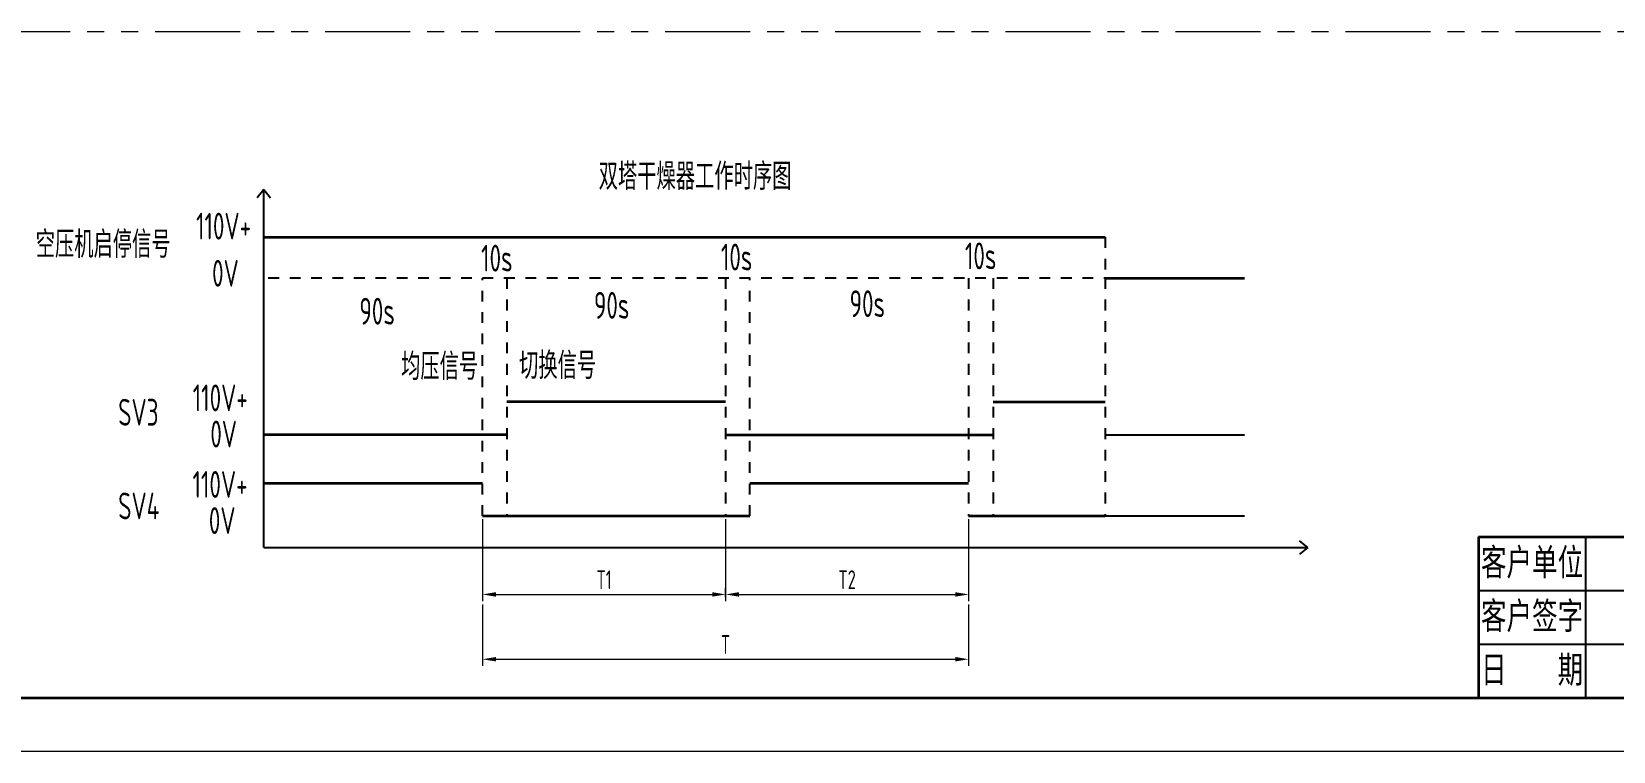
# Model space of a CAD drawing. Header units: millimetres. Extents: x 0 to 842, y 0 to 594.
# Drawn here: x 329.9 to 625.2, y 0 to 134.3 of the extents above; entities that cross this region are included whole.
import ezdxf
from ezdxf.enums import TextEntityAlignment as Align

# ---------------------------------------------------------------- set-up
doc = ezdxf.new("R2010")
doc.units = ezdxf.units.MM
for name, pattern in [('CENTER2', [12, 7, -1, 1, -1, 1, -1]), ('PHANTOM2', [31.75, 15.875, -3.175, 3.175, -3.175, 3.175, -3.175]), ('虚线', [2, 1, -1])]:
    doc.linetypes.add(name, pattern=pattern)
for name, color, linetype, lineweight in [('AM_0', 7, 'Continuous', 25), ('双点划线', 6, 'CENTER2', 18), ('尺寸线层', 3, 'Continuous', 13), ('标注', 3, 'Continuous', 18), ('粗实线', 7, 'Continuous', 35), ('粗实线层', 7, 'Continuous', 25)]:
    doc.layers.add(name, color=color, linetype=linetype, lineweight=lineweight)
doc.styles.add('标准', font='isoct2.shx')
doc.styles.add('海泰标注样式', font='isocp.shx', dxfattribs={"width": 0.7, "bigfont": 'gbcbig.shx'})
doc.styles.add('海泰汉字样式', font='仿宋_GB2312.ttf', dxfattribs={"width": 0.7})
doc.dimstyles.new('海泰标注样式-图2', dxfattribs={"dimtxt": 3.5, "dimasz": 2.5, "dimexe": 1.25, "dimexo": 0.625, "dimgap": 1, "dimtad": 1, "dimdec": 3, "dimlfac": 8, "dimdsep": 46, "dimtxsty": '海泰标注样式', "dimcen": 2.5, "dimclrd": 256, "dimclre": 256, "dimclrt": 2, "dimadec": 3, "dimazin": 2, "dimtm": 1e-09, "dimtfac": 0.7, "dimtdec": 3, "dimtmove": 0, "dimatfit": 1, "dimfxl": 1.25, "dimlwd": -1, "dimlwe": -1, "dimarcsym": 0})

# ---------------------------------------------------------------- blocks, each defined once
blk = doc.blocks.new('NJHT-A1')
at = {"color": 7, "linetype": 'Continuous', "lineweight": 35}
blk.add_line((25, 10), (830, 10), dxfattribs=at)
at = {"color": 7, "linetype": 'Continuous', "lineweight": 18}
blk.add_line((840, 0), (0, 0), dxfattribs=at)
at = {"color": 2, "linetype": 'Continuous', "lineweight": 18, "style": '海泰汉字样式', "width": 0.6}
blk.add_attdef('5', text='', height=5, rotation=180, dxfattribs=at).set_placement((50, 578.5), align=Align.MIDDLE_CENTER)
at = {"color": 2, "linetype": 'Continuous', "lineweight": 18, "style": '海泰汉字样式'}
for tag, height, width, p in [('1', 5, 0.7, (805, 59.25)), ('2', 5, 0.7, (805, 51.75)), ('7', 5, 0.7, (755, 50.5)), ('3', 5, 0.6, (805, 38)), ('12', 3.5, 0.7, (668, 34.5)), ('13', 3.5, 0.6, (682, 34.5)), ('20', 3.5, 0.7, (708, 34.5)), ('21', 3.5, 0.6, (722, 34.5)), ('14', 3.5, 0.7, (668, 27.5)), ('15', 3.5, 0.6, (682, 27.5)), ('22', 3.5, 0.7, (708, 27.5)), ('23', 3.5, 0.6, (722, 27.5)), ('8', 3.5, 0.7, (762, 22.5)), ('9', 3.5, 0.7, (774, 22.5)), ('4', 5, 0.6, (805, 22.5)), ('16', 3.5, 0.7, (668, 20.5)), ('17', 3.5, 0.6, (682, 20.5)), ('24', 3.5, 0.7, (708, 20.5)), ('25', 3.5, 0.6, (722, 20.5)), ('18', 3.5, 0.7, (668, 13.5)), ('19', 3.5, 0.6, (682, 13.5)), ('26', 3.5, 0.7, (708, 13.5)), ('27', 3.5, 0.6, (722, 13.5)), ('11', 3.5, 0.7, (742.5, 13.5)), ('10', 3.5, 0.7, (767.5, 13.5)), ('6', 3.5, 0.7, (811.57, 13.5))]:
    blk.add_attdef(tag, text='', height=height, dxfattribs=dict(at, width=width)).set_placement(p, align=Align.MIDDLE_CENTER)
blk = doc.blocks.new('客户确认签字栏')
at = {"lineweight": 35}
for p, q in [((-50, 30), (0, 30)), ((-50, 30), (-50, 0)), ((0, 30), (0, 0)), ((-50, 0), (0, 0))]:
    blk.add_line(p, q, dxfattribs=at)
for p, q in [((-30, 30), (-30, 0)), ((-50, 20), (0, 20)), ((-50, 10), (0, 10))]:
    blk.add_line(p, q)
at = {"color": 2, "linetype": 'Continuous', "lineweight": 18, "char_height": 5, "attachment_point": 5, "style": '海泰汉字样式'}
for s, insert in [('\\pt20;客户单位', (-40, 25)), ('\\pt20;客户签字', (-40, 15)), ('日    期', (-40, 5))]:
    blk.add_mtext(s, dxfattribs=dict(at, insert=insert))
at = {"color": 2, "linetype": 'Continuous', "lineweight": 18, "style": '海泰汉字样式', "width": 0.7}
for tag, p in [('1', (-20, 25)), ('2', (-20, 15)), ('3', (-20, 5))]:
    blk.add_attdef(tag, text='', height=5, dxfattribs=at).set_placement(p, align=Align.MIDDLE_CENTER)
blk = doc.blocks.new('*D72')
at = {"layer": 'Defpoints', "color": 0, "transparency": 16777216}
for p in [(414.03, 43.93), (459.43, 29.27), (459.43, 28.13)]:
    blk.add_point(p, dxfattribs=at)
at = {"layer": '标注', "transparency": 16777216}
for p, q in [((414.03, 43.3), (414.03, 28.02)), ((459.43, 28.75), (459.43, 30.52)), ((416.53, 29.27), (456.93, 29.27))]:
    blk.add_line(p, q, dxfattribs=at)
for points in [[(416.53, 29.69), (416.53, 28.85), (414.03, 29.27)], [(456.93, 29.69), (456.93, 28.85), (459.43, 29.27)]]:
    blk.add_solid(points, dxfattribs=at)
at = {"layer": '标注', "color": 2, "transparency": 16777216, "insert": (436.73, 32.02), "char_height": 3.5, "attachment_point": 5, "style": '海泰标注样式'}
blk.add_mtext('T1', dxfattribs=at)
blk = doc.blocks.new('*D73')
at = {"layer": 'Defpoints', "color": 0, "transparency": 16777216}
for p in [(459.43, 43.93), (504.79, 43.93), (504.79, 29.27)]:
    blk.add_point(p, dxfattribs=at)
at = {"layer": '标注', "transparency": 16777216}
for p, q in [((459.43, 43.3), (459.43, 28.02)), ((504.79, 43.3), (504.79, 28.02)), ((461.93, 29.27), (502.29, 29.27))]:
    blk.add_line(p, q, dxfattribs=at)
for points in [[(461.93, 29.69), (461.93, 28.85), (459.43, 29.27)], [(502.29, 29.69), (502.29, 28.85), (504.79, 29.27)]]:
    blk.add_solid(points, dxfattribs=at)
at = {"layer": '标注', "color": 2, "transparency": 16777216, "insert": (482.11, 32.02), "char_height": 3.5, "attachment_point": 5, "style": '海泰标注样式'}
blk.add_mtext('T2', dxfattribs=at)
blk = doc.blocks.new('*D74')
at = {"layer": 'Defpoints', "color": 0, "transparency": 16777216}
for p in [(414.03, 28.02), (504.79, 28.02), (504.79, 17.18)]:
    blk.add_point(p, dxfattribs=at)
at = {"layer": '标注', "transparency": 16777216}
for p, q in [((414.03, 27.39), (414.03, 15.93)), ((504.79, 27.39), (504.79, 15.93)), ((416.53, 17.18), (502.29, 17.18))]:
    blk.add_line(p, q, dxfattribs=at)
for points in [[(416.53, 17.6), (416.53, 16.77), (414.03, 17.18)], [(502.29, 17.6), (502.29, 16.77), (504.79, 17.18)]]:
    blk.add_solid(points, dxfattribs=at)
at = {"layer": '标注', "color": 2, "transparency": 16777216, "insert": (459.41, 19.93), "char_height": 3.5, "attachment_point": 5, "style": '海泰标注样式'}
blk.add_mtext('T', dxfattribs=at)

msp = doc.modelspace()

# ---------------------------------------------------------------- linework, layer by layer
at = {"layer": 'AM_0', "color": 2, "ltscale": 2}
for p, q in [((373.20307, 104.79459), (371.95076, 103.24472)), ((373.20307, 38.01445), (373.20307, 104.79459)), ((373.20307, 104.79459), (374.45539, 103.24472)), ((568.10244, 38.01445), (566.55257, 39.26677)), ((373.20307, 38.01445), (568.10244, 38.01445)), ((568.10244, 38.01445), (566.55257, 36.76214))]:
    msp.add_line(p, q, dxfattribs=at)
at = {"layer": 'AM_0', "color": 2, "linetype": '虚线', "ltscale": 2}
for p, q in [((530.30659, 95.89872), (530.30659, 88.25912)), ((544.03893, 88.25912), (373.20307, 88.25912)), ((414.03098, 43.92633), (414.03098, 88.25912)), ((418.59777, 88.25912), (418.59777, 43.92633)), ((459.42568, 88.25912), (459.42568, 43.92633)), ((463.95724, 43.92633), (463.95724, 88.25912)), ((504.78515, 88.25912), (504.78515, 43.92633)), ((509.35193, 88.25912), (509.35193, 43.92633)), ((530.30659, 88.25912), (530.30659, 43.92633))]:
    msp.add_line(p, q, dxfattribs=at)
at = {"layer": '双点划线', "linetype": 'PHANTOM2'}
msp.add_line((35.40996, 134.25414), (816.09672, 134.25414), dxfattribs=at)
at = {"layer": '粗实线'}
for p, q in [((373.20307, 95.89872), (530.30659, 95.89872)), ((530.30659, 88.25912), (556.28291, 88.25912)), ((418.59777, 65.28706), (459.42568, 65.28706)), ((509.35193, 65.22095), (530.30659, 65.22095)), ((373.20307, 59.10143), (418.59777, 59.10143)), ((459.42568, 59.03532), (509.35193, 59.03532)), ((373.20307, 50.03383), (414.03098, 50.03383)), ((463.95724, 50.03383), (504.78515, 50.03383)), ((414.03098, 43.92633), (463.95724, 43.92633)), ((504.78515, 43.92633), (530.30659, 43.92633))]:
    msp.add_line(p, q, dxfattribs=at)
at = {"layer": '粗实线层'}
for p, q in [((530.30659, 59.03532), (556.28291, 59.03532)), ((530.30659, 43.92633), (556.28291, 43.92633))]:
    msp.add_line(p, q, dxfattribs=at)

# ---------------------------------------------------------------- block references
for name, p in [('NJHT-A1', (0, 0)), ('客户确认签字栏', (650, 10))]:
    msp.add_blockref(name, p)

# ---------------------------------------------------------------- texts
at = {"layer": '尺寸线层', "char_height": 5, "attachment_point": 1, "line_spacing_factor": 0.99982, "style": '标准'}
for s, insert, width in [('{\\Fisocp2,gbcbig|c134;双塔干燥器工作时序图}', (435.72222, 109.74184), 45.3052999), ('{\\Fisocp2,gbcbig|c0;\\W0.7;110V+}', (360.5534, 100.47605), 21.3069027), ('{\\Fisocp2,gbcbig|c134;空压机启停信号}', (330.60728, 97.05522), 33.8446833), ('{\\Fisocp2,gbcbig|c134;\\W0.7;10\\Fisocp2,gbcbig|c0;s}', (413.77406, 94.50678), 21.3069027), ('{\\Fisocp2,gbcbig|c134;\\W0.7;10\\Fisocp2,gbcbig|c0;s}', (458.5495, 94.69836), 21.3069027), ('{\\Fisocp2,gbcbig|c134;\\W0.7;10\\Fisocp2,gbcbig|c0;s}', (504.10828, 94.92926), 21.3069027), ('{\\Fisocp2,gbcbig|c0;\\W0.7;0V}', (363.54058, 91.67589), 21.3069027), ('{\\Fisocp2,gbcbig|c134;\\W0.7;90\\Fisocp2,gbcbig|c0;s}', (434.84259, 85.70071), 21.3069027), ('{\\Fisocp2,gbcbig|c134;\\W0.7;90\\Fisocp2,gbcbig|c0;s}', (482.57066, 86.0063), 21.3069027), ('{\\Fisocp2,gbcbig|c134;\\W0.7;90\\Fisocp2,gbcbig|c0;s}', (391.05066, 84.60463), 21.3069027), ('{\\Fisocp2,gbcbig|c134;均压信号}', (398.83103, 74.28961), 33.8446833), ('{\\Fisocp2,gbcbig|c134;切换信号}', (420.86378, 74.45825), 33.8446833), ('{\\Fisocp2,gbcbig|c0;\\W0.7;110V+}', (359.93688, 68.43719), 21.3069027), ('{\\Fisocp2,gbcbig|c134;\\W0.7;SV3}', (346.0173, 65.74682), 21.8610927), ('{\\Fisocp2,gbcbig|c0;\\W0.7;0V}', (363.21179, 61.68558), 21.3069027), ('{\\Fisocp2,gbcbig|c0;\\W0.7;110V+}', (359.89257, 52.2849), 21.3069027), ('{\\Fisocp2,gbcbig|c134;\\W0.7;SV4}', (346.0173, 48.276), 21.8610927), ('{\\Fisocp2,gbcbig|c0;\\W0.7;0V}', (362.93388, 45.54907), 21.3069027)]:
    msp.add_mtext(s, dxfattribs=dict(at, insert=insert, width=width))

# ---------------------------------------------------------------- dimensions: what is measured, and where the dimension line sits
at = {"layer": '标注'}
dim = msp.add_linear_dim(base=(459.42568, 29.26843), p1=(414.03098, 43.92633), p2=(459.42568, 28.12655), text='T1', dimstyle='海泰标注样式-图2', dxfattribs=at)
dim.commit()
dim.dimension.update_dxf_attribs({"geometry": '*D72', "text_midpoint": (436.72833, 29.26843), "dimtype": 160})
for base, p1, p2, text, picture, middle in [((504.78515, 29.26843), (459.42568, 43.92633), (504.78515, 43.92633), 'T2', '*D73', (482.10541, 32.01877)), ((504.78515, 17.18188), (414.03098, 28.01843), (504.78515, 28.01843), 'T', '*D74', (459.40806, 19.93188))]:
    dim = msp.add_linear_dim(base=base, p1=p1, p2=p2, text=text, dimstyle='海泰标注样式-图2', dxfattribs=at)
    dim.commit()
    dim.dimension.update_dxf_attribs({"geometry": picture, "text_midpoint": middle})

doc.saveas('drawing.dxf')
